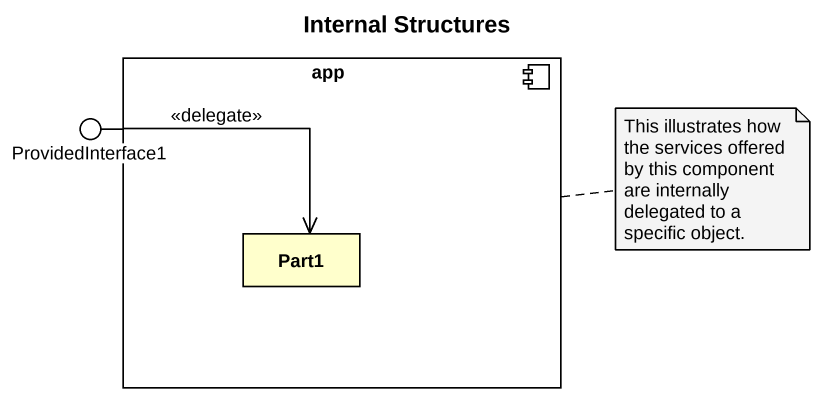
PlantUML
@startuml
title Internal Structures
component app {
  rectangle Part1
}
() ProvidedInterface1
app -left- ProvidedInterface1
ProvidedInterface1 --> Part1 : <<delegate>>
note right of app : This illustrates how the services offered by this component are internally delegated to a specific object.
@enduml
